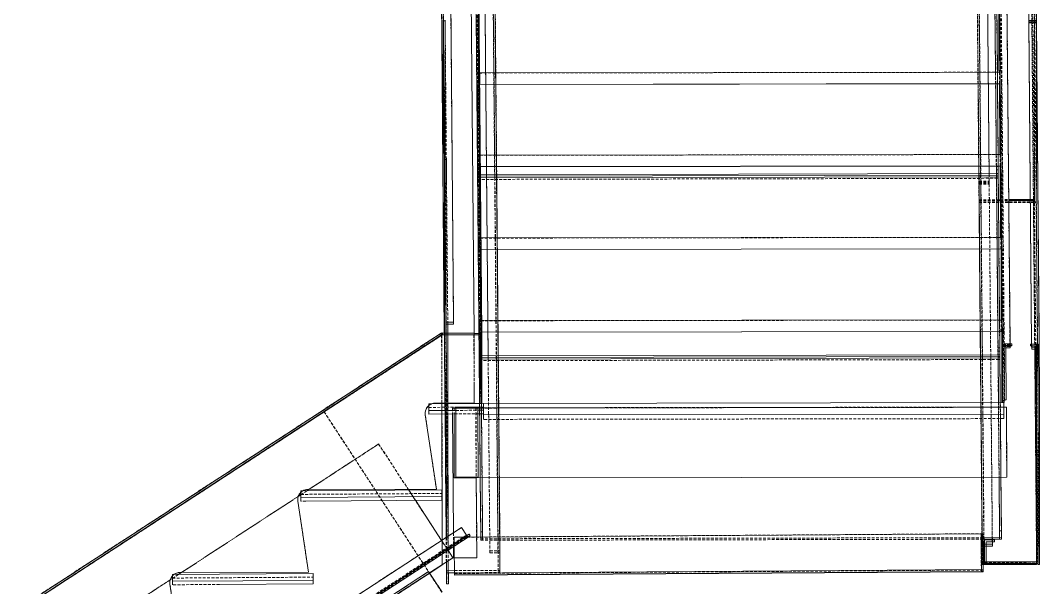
# Model space of a CAD drawing. Header units: inches. Extents: x -301 to 39679, y -468 to 370.
# Drawn here: x 2375.5 to 2463.5, y 279.3 to 328.3 of the extents above; entities that cross this region are included whole.
import ezdxf

# ---------------------------------------------------------------- set-up
doc = ezdxf.new("R2010")
doc.units = ezdxf.units.IN
doc.header["$MEASUREMENT"] = 0
doc.linetypes.add('DASHED2', pattern=[0.375, 0.25, -0.125])

msp = doc.modelspace()

# ---------------------------------------------------------------- linework, layer by layer
at = {"color": 0, "linetype": 'Continuous', "lineweight": 0, "extrusion": (2.44897e-16, 1, 1.2238e-14)}
for p, q in [((2459.66955, 369.63081), (2460.27823, 300.19195)), ((2460.93413, 300.37563), (2460.32704, 369.63221)), ((2412.23747, 302.06961), (2411.64769, 369.35238)), ((2411.64781, 369.53131), (2412.23759, 302.24855)), ((2412.89508, 302.24995), (2412.3053, 369.53271)), ((2414.67501, 301.30351), (2414.07849, 369.35528)), ((2414.07857, 369.48751), (2414.67626, 301.30351)), ((2415.33398, 301.27903), (2414.73607, 369.48891)), ((2460.26734, 301.24586), (2459.66943, 369.45574)), ((2460.27812, 300.01301), (2459.66943, 369.45187)), ((2462.55789, 328.1861), (2462.19642, 369.42273)), ((2412.09556, 301.29976), (2411.7229, 343.81312)), ((2411.72301, 343.99206), (2412.09724, 301.29976)), ((2411.99697, 312.54668), (2411.72377, 343.71409)), ((2459.63726, 329.88719), (2459.69014, 323.85468)), ((2459.84764, 323.85491), (2459.79476, 329.88741)), ((2459.97315, 329.90505), (2459.98221, 323.96391)), ((2412.00718, 328.34112), (2411.99697, 312.54668)), ((2411.99757, 312.47877), (2412.00778, 328.27321)), ((2412.00778, 328.27321), (2412.23747, 302.06961)), ((2462.55801, 328.36504), (2462.55789, 328.1861)), ((2462.55849, 328.11819), (2462.5586, 328.29712)), ((2462.5586, 328.29712), (2463.21609, 328.29853)), ((2462.5586, 328.29712), (2462.8036, 300.34708)), ((2463.21545, 328.29852), (2463.2155, 328.36644)), ((2463.46343, 300.08276), (2463.21609, 328.29853)), ((2462.55789, 328.1861), (2462.55853, 328.1861)), ((2462.80192, 300.34708), (2462.55849, 328.11819)), ((2460.03473, 323.85518), (2415.15059, 323.78996)), ((2459.98221, 323.96391), (2460.02976, 323.98004)), ((2460.03052, 323.96401), (2459.98221, 323.96391)), ((2415.15059, 323.78996), (2415.13671, 323.78374)), ((2415.15059, 323.78996), (2415.15204, 322.79301)), ((2415.15204, 322.79301), (2415.14542, 322.79004)), ((2460.03583, 322.84055), (2415.14555, 322.77532)), ((2415.15204, 322.79301), (2460.03686, 322.85823)), ((2459.69904, 322.84006), (2459.75247, 316.74483)), ((2459.90997, 316.74506), (2459.85654, 322.84029)), ((2460.0358, 322.85787), (2460.04487, 316.80798)), ((2460.04487, 316.80798), (2460.09253, 316.82415)), ((2460.09329, 316.80809), (2460.04487, 316.80798)), ((2412.10299, 301.29977), (2412.11269, 316.30448)), ((2412.11269, 316.30448), (2412.23747, 302.06961)), ((2460.09736, 316.74533), (2415.19897, 316.68009)), ((2415.20771, 315.68315), (2460.09949, 315.74838)), ((2460.08891, 315.73069), (2415.20787, 315.66547)), ((2415.21385, 314.98327), (2459.76396, 315.07824)), ((2459.76179, 315.68061), (2459.76132, 314.94601)), ((2459.76136, 315.73021), (2459.76179, 315.68061)), ((2459.76179, 315.68061), (2459.91929, 315.68094)), ((2459.76379, 314.80659), (2459.76418, 315.40896)), ((2459.76418, 315.40896), (2459.92167, 315.40929)), ((2459.76418, 315.40896), (2459.81518, 309.59028)), ((2459.91929, 315.68094), (2459.91886, 315.73044)), ((2459.91912, 315.40929), (2459.91929, 315.68094)), ((2459.97268, 309.59051), (2459.92167, 315.40929)), ((2460.09852, 315.735), (2460.08891, 315.73069)), ((2460.0985, 315.74804), (2460.10793, 309.59908)), ((2415.21501, 314.85105), (2459.76388, 314.94602)), ((2415.21623, 314.71162), (2459.76379, 314.80659)), ((2415.74304, 314.71274), (2415.74182, 314.85217)), ((2415.74351, 314.85217), (2415.74473, 314.71275)), ((2416.461, 314.8537), (2416.46222, 314.71428)), ((2416.61972, 314.71461), (2416.6185, 314.85404)), ((2416.61972, 314.71461), (2416.6185, 314.85404)), ((2458.24189, 314.80334), (2458.24067, 314.94277)), ((2458.24236, 314.94277), (2458.24358, 314.80335)), ((2458.25692, 314.80338), (2458.2557, 314.9428)), ((2458.25739, 314.94281), (2458.25861, 314.80338)), ((2458.25739, 314.94281), (2458.25861, 314.80338)), ((2458.41611, 314.80372), (2458.41488, 314.94314)), ((2459.1336, 314.80525), (2459.13238, 314.94467)), ((2459.76132, 314.94601), (2459.76388, 314.94602)), ((2412.09556, 301.29976), (2411.99757, 312.47877)), ((2459.9443, 312.82783), (2460.10298, 312.82816)), ((2459.9449, 312.75991), (2460.10309, 312.76025)), ((2460.82496, 312.8297), (2462.69247, 312.83368)), ((2460.82555, 312.76179), (2462.69306, 312.76577)), ((2460.16018, 309.59078), (2415.26169, 309.52554)), ((2460.10793, 309.59908), (2460.1555, 309.61521)), ((2460.15626, 309.59919), (2460.10793, 309.59908)), ((2415.27043, 308.5286), (2460.16231, 308.59383)), ((2460.13525, 308.57612), (2415.27058, 308.51093)), ((2459.82407, 308.57567), (2459.87779, 302.44774)), ((2460.03529, 302.44797), (2459.98157, 308.57589)), ((2460.1614, 308.58784), (2460.13525, 308.57612)), ((2460.16139, 308.59352), (2460.17081, 302.4768)), ((2412.23747, 302.06961), (2412.23698, 301.29997)), ((2412.23759, 302.24855), (2412.23747, 302.06961)), ((2412.23747, 302.06961), (2412.89496, 302.07101)), ((2412.23747, 302.06961), (2412.39497, 302.06995)), ((2412.23747, 302.06961), (2412.39497, 302.06984)), ((2412.23912, 301.29997), (2412.23747, 302.06961)), ((2412.23759, 302.24855), (2412.89508, 302.24995)), ((2412.39497, 302.06984), (2412.39497, 302.06995)), ((2412.39497, 302.06984), (2412.39662, 301.3002)), ((2412.89496, 302.07101), (2412.89508, 302.24995)), ((2460.2198, 302.44824), (2415.3243, 302.383)), ((2460.17081, 302.4768), (2460.21861, 302.49301)), ((2460.21936, 302.4769), (2460.17081, 302.4768)), ((2460.22125, 301.45128), (2460.2198, 302.44824)), ((2291.14697, 222.56915), (2411.81813, 301.29936)), ((2411.86507, 301.14193), (2291.23303, 222.43724)), ((2291.23303, 222.43724), (2411.86507, 301.14193)), ((2411.8155, 301.2984), (2411.81813, 301.29936)), ((2411.8155, 301.29764), (2411.8155, 301.2984)), ((2411.81813, 301.29936), (2414.6767, 301.30351)), ((2411.81836, 301.14186), (2411.81813, 301.29936)), ((2411.86507, 301.14193), (2411.81836, 301.14186)), ((2411.81836, 301.14186), (2411.81836, 301.14186)), ((2411.85467, 301.29941), (2411.88569, 301.31965)), ((2411.86507, 301.14193), (2415.17685, 301.14674)), ((2411.88569, 301.31965), (2411.89885, 301.29948)), ((2414.67693, 301.14601), (2414.6767, 301.30351)), ((2414.67674, 301.27763), (2415.33398, 301.27903)), ((2415.30743, 301.14746), (2415.17685, 301.1466)), ((2415.18548, 295.22503), (2415.17685, 301.14674)), ((2415.30743, 301.14746), (2415.34655, 295.22867)), ((2415.30743, 301.14674), (2415.33389, 301.1468)), ((2415.33389, 301.1468), (2415.30743, 301.14674)), ((2415.33304, 301.38606), (2460.22125, 301.45128)), ((2460.18169, 301.43355), (2415.33319, 301.36839)), ((2415.33389, 301.1468), (2415.33398, 301.27903)), ((2415.34654, 295.22917), (2415.33389, 301.1468)), ((2459.88668, 301.43312), (2459.89904, 300.02342)), ((2460.05654, 300.02375), (2460.04418, 301.43335)), ((2460.22125, 301.45128), (2460.18169, 301.43355)), ((2460.22447, 301.48506), (2460.23356, 295.31094)), ((2460.27999, 295.32669), (2460.26734, 301.24586)), ((2460.27823, 300.19195), (2460.27812, 300.01301)), ((2460.27823, 300.19195), (2460.286, 300.19197)), ((2460.28557, 300.31089), (2460.42838, 300.3749)), ((2460.28567, 300.24345), (2460.28557, 300.31089)), ((2460.29259, 295.48544), (2460.28592, 300.06942)), ((2460.42861, 300.2174), (2460.28598, 300.15347)), ((2460.28598, 300.15347), (2460.42698, 300.21667)), ((2460.42698, 300.21667), (2460.58448, 300.2169)), ((2460.43378, 295.54872), (2460.42698, 300.21667)), ((2460.42838, 300.3749), (2461.08587, 300.37585)), ((2460.42861, 300.2174), (2460.42838, 300.3749)), ((2461.0861, 300.21835), (2460.42861, 300.2174)), ((2460.59128, 295.54895), (2460.58448, 300.2169)), ((2460.93561, 300.01442), (2460.9357, 300.15441)), ((2460.9357, 300.15434), (2460.9433, 300.15435)), ((2460.9433, 300.15435), (2461.0861, 300.21835)), ((2461.0861, 300.21835), (2461.08587, 300.37585)), ((2462.7153, 300.34708), (2463.3728, 300.34708)), ((2462.7153, 300.34708), (2462.7153, 300.18958)), ((2463.3728, 300.18958), (2462.7153, 300.18958)), ((2462.80582, 299.90242), (2462.8033, 300.18958)), ((2462.80499, 300.18958), (2462.80593, 300.08135)), ((2462.80593, 300.08135), (2462.80582, 299.90242)), ((2462.80593, 300.08135), (2463.2153, 300.08223)), ((2463.3728, 300.34708), (2463.2153, 300.34708)), ((2463.2153, 300.34708), (2463.2153, 281.39302)), ((2463.3728, 300.34708), (2463.3728, 281.39302)), ((2463.3728, 300.34708), (2463.3728, 300.18958)), ((2463.3728, 300.08256), (2463.46343, 300.08276)), ((2463.46331, 299.90382), (2463.46343, 300.08276)), ((2415.33778, 299.32605), (2459.90121, 299.42105)), ((2415.33807, 299.19383), (2459.90112, 299.28883)), ((2415.88029, 299.05555), (2415.87907, 299.19498)), ((2415.88075, 299.19498), (2415.88197, 299.05556)), ((2416.59824, 299.19651), (2416.59947, 299.05709)), ((2416.75696, 299.05742), (2416.75574, 299.19685)), ((2416.75696, 299.05742), (2416.75574, 299.19685)), ((2458.37914, 299.14615), (2458.37792, 299.28558)), ((2458.3796, 299.28558), (2458.38082, 299.14616)), ((2458.39417, 299.14619), (2458.39295, 299.28561)), ((2458.39463, 299.28562), (2458.39586, 299.14619)), ((2458.39463, 299.28562), (2458.39586, 299.14619)), ((2458.55335, 299.14653), (2458.55213, 299.28595)), ((2459.27085, 299.14805), (2459.26962, 299.28748)), ((2459.89904, 300.02342), (2459.89857, 299.28882)), ((2459.89857, 299.28882), (2459.90112, 299.28883)), ((2459.89904, 300.02342), (2460.05654, 300.02375)), ((2459.90103, 299.1494), (2459.90142, 299.75176)), ((2459.90142, 299.75176), (2460.05892, 299.7521)), ((2459.90142, 299.75176), (2459.94049, 295.29531)), ((2460.05636, 299.7521), (2460.05654, 300.02375)), ((2460.09799, 295.29554), (2460.05892, 299.7521)), ((2460.27812, 300.01301), (2460.286, 300.01303)), ((2460.58478, 300.01367), (2460.93561, 300.01442)), ((2462.80582, 299.90242), (2463.2153, 299.90329)), ((2463.2153, 283.38216), (2463.07048, 299.90298)), ((2463.2153, 293.55214), (2463.15963, 299.90317)), ((2463.3728, 299.90363), (2463.46331, 299.90382)), ((2463.49008, 296.84958), (2463.46331, 299.90382)), ((2415.33836, 299.0544), (2459.90103, 299.1494)), ((2414.68553, 295.25464), (2414.68324, 296.82245)), ((2463.3728, 296.84933), (2463.49008, 296.84958)), ((2463.48004, 281.31793), (2463.49008, 296.84958)), ((2415.47905, 295.21559), (2410.7495, 295.18434)), ((2410.7495, 295.18434), (2410.7495, 294.88141)), ((2410.75332, 294.60633), (2410.7495, 295.18434)), ((2410.75332, 294.3034), (2410.7495, 294.88141)), ((2411.87316, 295.25025), (2411.31714, 295.24944)), ((2414.68553, 295.25464), (2411.31777, 295.24975)), ((2411.87319, 295.21999), (2411.87314, 295.25025)), ((2411.87319, 295.21999), (2414.68572, 295.22407)), ((2411.8737, 295.22022), (2411.87319, 295.21999)), ((2411.8737, 295.22022), (2411.87366, 295.25055)), ((2415.18548, 295.22503), (2411.8737, 295.22022)), ((2411.89265, 295.19189), (2411.89261, 295.22001)), ((2412.14909, 295.19359), (2412.14885, 295.22039)), ((2412.14909, 295.19359), (2412.14885, 295.22039)), ((2412.14909, 295.19359), (2412.14885, 295.22039)), ((2412.15053, 295.22039), (2412.15077, 295.1936)), ((2412.23304, 295.22051), (2412.23303, 295.19414)), ((2412.25217, 295.19427), (2412.25212, 295.22054)), ((2412.40962, 295.22076), (2412.40967, 295.19531)), ((2413.08701, 294.89372), (2413.08581, 294.89318)), ((2414.99434, 294.89649), (2413.08701, 294.89372)), ((2413.08701, 294.89372), (2413.0958, 288.86398)), ((2414.68553, 295.25464), (2414.68553, 295.25464)), ((2414.68572, 295.22407), (2414.68573, 295.22326)), ((2414.68573, 295.22326), (2414.68573, 295.2243)), ((2414.84352, 295.2243), (2414.68573, 295.22326)), ((2414.84331, 295.2243), (2415.18496, 295.2248)), ((2414.99434, 294.89649), (2415.00313, 288.86675)), ((2415.1371, 295.21333), (2415.137, 295.22473)), ((2415.1371, 295.21333), (2415.137, 295.22473)), ((2415.13824, 295.22473), (2415.13834, 295.21334)), ((2415.1426, 295.22474), (2415.14262, 295.21337)), ((2415.1481, 295.2134), (2415.18168, 295.22479)), ((2415.18496, 295.2248), (2415.18548, 295.22503)), ((2415.18548, 295.2276), (2415.34655, 295.22867)), ((2415.34655, 295.22763), (2415.18548, 295.22656)), ((2415.18548, 295.22608), (2415.18693, 295.22657)), ((2415.30772, 295.21446), (2415.34655, 295.22763)), ((2415.34655, 295.22867), (2415.34655, 295.22763)), ((2460.4095, 295.29599), (2415.47905, 295.23012)), ((2415.47905, 295.23012), (2415.48051, 294.23319)), ((2415.47905, 295.23012), (2415.47905, 295.21559)), ((2460.23356, 295.31094), (2460.27999, 295.32669)), ((2460.39106, 295.31128), (2460.23356, 295.31094)), ((2460.43749, 295.32702), (2460.27999, 295.32669)), ((2460.43378, 295.54872), (2460.29259, 295.48544)), ((2460.29259, 295.48544), (2460.45009, 295.48567)), ((2460.39106, 295.31128), (2460.43749, 295.32702)), ((2460.41096, 294.29906), (2460.4095, 295.29599)), ((2460.64486, 294.8961), (2460.41009, 294.89576)), ((2460.59128, 295.54895), (2460.43378, 295.54872)), ((2460.43749, 295.32702), (2460.43715, 295.48565)), ((2460.45009, 295.48567), (2460.59128, 295.54895)), ((2460.64486, 294.8961), (2460.65365, 288.86636)), ((2410.45362, 294.24573), (2411.41332, 287.80865)), ((2410.75332, 294.60633), (2413.08621, 294.62174)), ((2410.75332, 294.3034), (2410.75332, 294.60633)), ((2412.80553, 294.31696), (2410.75332, 294.3034)), ((2411.90984, 283.41919), (2411.89394, 294.31093)), ((2412.25035, 283.64096), (2412.15681, 294.31267)), ((2412.25035, 283.64096), (2412.15681, 294.31267)), ((2412.22726, 286.27517), (2412.15681, 294.31267)), ((2412.15849, 294.31268), (2412.25203, 283.64205)), ((2412.23246, 294.31317), (2412.22726, 286.27517)), ((2412.27684, 283.65821), (2412.25406, 294.31331)), ((2412.41155, 294.31436), (2412.43412, 283.76065)), ((2412.79977, 294.31692), (2412.87415, 284.04724)), ((2412.80597, 294.31788), (2412.88032, 284.05126)), ((2412.9384, 294.31875), (2412.94644, 288.79704)), ((2414.99472, 294.63436), (2415.47989, 294.63756)), ((2415.48051, 294.23319), (2460.41096, 294.29906)), ((2415.48051, 294.23319), (2415.48051, 293.91657)), ((2460.41096, 294.29906), (2460.41096, 293.98148)), ((2412.94644, 288.79704), (2413.0958, 288.86398)), ((2414.85378, 288.79981), (2412.94644, 288.79704)), ((2413.0958, 288.86398), (2415.00313, 288.86675)), ((2415.00313, 288.86675), (2414.85378, 288.79981)), ((2414.85378, 288.79981), (2460.65365, 288.86636)), ((2414.85378, 288.79981), (2414.89087, 283.678)), ((2460.64747, 288.86359), (2414.8538, 288.79705)), ((2415.23819, 283.68029), (2415.19334, 288.79755)), ((2415.23819, 283.68029), (2415.19334, 288.79755)), ((2415.19458, 288.79755), (2415.23944, 283.6803)), ((2415.20025, 288.79756), (2415.24112, 284.1349)), ((2415.39862, 284.13524), (2415.35775, 288.79778)), ((2459.99687, 288.86265), (2460.03748, 284.2304)), ((2460.19498, 284.23074), (2460.15437, 288.86288)), ((2460.65365, 288.86636), (2460.64747, 288.86359)), ((2411.8737, 287.74944), (2399.70953, 287.66905)), ((2400.21635, 287.6724), (2400.40025, 287.79236)), ((2400.40341, 287.79236), (2400.21953, 287.67242)), ((2411.41269, 287.80835), (2400.31559, 287.79224)), ((2411.41332, 287.80865), (2400.31622, 287.79254)), ((2408.98282, 287.80482), (2409.0312, 287.73065)), ((2411.41332, 287.80865), (2411.41269, 287.80835)), ((2411.87752, 287.17143), (2411.8737, 287.74944)), ((2399.7097, 287.33985), (2399.48766, 287.195)), ((2399.48855, 287.19764), (2399.70969, 287.3419)), ((2399.70953, 287.66905), (2399.70953, 287.36612)), ((2399.71335, 287.09104), (2399.70953, 287.66905)), ((2399.7097, 287.33985), (2399.70953, 287.36612)), ((2399.71335, 287.09104), (2411.87752, 287.17143)), ((2399.71335, 286.78812), (2399.71335, 287.09104)), ((2411.87752, 286.8685), (2400.12951, 286.79086)), ((2411.87752, 287.17143), (2411.87752, 286.8685)), ((2399.45207, 286.78852), (2400.3695, 280.63504)), ((2409.60339, 286.85347), (2411.86336, 283.38891)), ((2310.92407, 217.6469), (2413.5746, 284.50345)), ((2413.5746, 284.50345), (2414.00019, 283.85)), ((2460.03748, 284.2304), (2460.037, 283.49581)), ((2460.03748, 284.2304), (2460.19498, 284.23074)), ((2460.1945, 283.49614), (2460.19498, 284.23074)), ((2388.78326, 267.33776), (2414.23641, 283.91546)), ((2414.32237, 283.78348), (2388.86922, 267.20578)), ((2413.72929, 283.67032), (2412.95365, 283.66519)), ((2412.95365, 283.66519), (2412.95365, 283.66415)), ((2412.95365, 283.66519), (2412.95694, 283.16729)), ((2412.95365, 283.66415), (2412.95693, 283.16759)), ((2414.00019, 283.85), (2414.23641, 283.91546)), ((2458.59694, 283.96684), (2414.15292, 283.67312)), ((2414.23641, 283.91546), (2414.32237, 283.78348)), ((2415.24112, 284.1349), (2415.24083, 283.68031)), ((2415.24112, 284.1349), (2415.39862, 284.13524)), ((2415.39833, 283.68135), (2415.39862, 284.13524)), ((2458.59694, 283.96684), (2458.43944, 283.9658)), ((2458.43944, 283.9658), (2458.461, 280.70347)), ((2458.59694, 283.96684), (2458.6185, 280.70451)), ((2458.59694, 283.96684), (2458.6185, 280.70451)), ((2458.5992, 283.62497), (2460.19459, 283.62837)), ((2458.60007, 283.49274), (2460.1945, 283.49614)), ((2458.69416, 283.08359), (2458.69057, 283.49294)), ((2458.72988, 283.4271), (2458.72988, 281.55052)), ((2458.72988, 283.4271), (2459.60488, 283.4271)), ((2459.40865, 283.4271), (2459.40806, 283.49447)), ((2459.60488, 283.4271), (2459.60488, 283.2696)), ((2460.037, 283.49581), (2460.1945, 283.49614)), ((2460.1945, 283.49614), (2460.19459, 283.62837)), ((2412.41593, 282.54182), (2412.83951, 281.89247)), ((2412.43669, 282.55534), (2412.43679, 282.50984)), ((2412.88285, 282.84592), (2412.88987, 281.87626)), ((2412.88902, 282.84994), (2412.89605, 281.87903)), ((2412.95873, 282.89535), (2412.97521, 280.40183)), ((2412.95874, 282.89535), (2412.97521, 280.40287)), ((2458.60277, 283.0834), (2458.69416, 283.08359)), ((2458.60289, 283.06599), (2458.72988, 283.06626)), ((2458.60407, 282.88706), (2458.72988, 282.88733)), ((2458.69301, 281.30772), (2458.69403, 282.88725)), ((2458.88738, 283.2696), (2458.88738, 281.55052)), ((2459.60488, 283.2696), (2458.88738, 283.2696)), ((2458.88738, 283.0666), (2459.4118, 283.06772)), ((2458.88738, 282.88766), (2459.41169, 282.88878)), ((2459.4118, 283.06772), (2459.41003, 283.2696)), ((2459.41169, 282.88878), (2459.4118, 283.06772)), ((2410.82434, 280.57794), (2412.83951, 281.89247)), ((2412.43867, 281.631), (2412.44293, 279.63999)), ((2412.89605, 281.87903), (2412.88987, 281.87626)), ((2412.88987, 281.87626), (2412.96547, 281.87681)), ((2412.96545, 281.87953), (2412.89605, 281.87903)), ((2411.91298, 281.27145), (2410.83201, 280.56618)), ((2410.83203, 280.56615), (2411.91251, 281.2711)), ((2411.91251, 281.2711), (2411.91298, 281.27145)), ((2411.91298, 281.27145), (2411.91296, 281.28807)), ((2412.28543, 279.6394), (2412.26894, 281.52028)), ((2412.27705, 280.59557), (2412.26894, 281.52028)), ((2412.27062, 281.52137), (2412.27716, 280.7745)), ((2412.27716, 280.7745), (2412.27705, 280.59557)), ((2412.28543, 279.6394), (2412.28139, 281.5284)), ((2412.4405, 280.77485), (2412.97274, 280.77598)), ((2458.61746, 280.86201), (2412.97417, 280.56036)), ((2458.61333, 281.48648), (2458.72988, 281.48673)), ((2458.61451, 281.30755), (2463.23171, 281.31739)), ((2458.61451, 281.30755), (2458.69301, 281.30772)), ((2458.61746, 280.86201), (2458.6185, 280.70451)), ((2458.72988, 281.55052), (2463.3728, 281.55052)), ((2458.72988, 281.55052), (2458.72988, 281.39302)), ((2463.3728, 281.39302), (2458.72988, 281.39302)), ((2463.3728, 281.39302), (2463.2153, 281.39302)), ((2463.23171, 281.31739), (2463.23176, 281.39302)), ((2463.32254, 281.31759), (2463.32188, 281.39302)), ((2463.32259, 281.39302), (2463.32254, 281.31759)), ((2463.32254, 281.31759), (2463.48004, 281.31793)), ((2463.3728, 281.55052), (2463.3728, 281.39302)), ((2314.3159, 217.78964), (2410.74322, 280.70227)), ((2314.3159, 217.78964), (2410.74322, 280.70227)), ((2410.82928, 280.57036), (2314.40196, 217.65773)), ((2388.61489, 280.1025), (2388.43204, 279.98323)), ((2388.43276, 279.98575), (2388.61487, 280.10455)), ((2400.77884, 280.51798), (2388.61467, 280.43759)), ((2388.61467, 280.43759), (2388.61467, 280.13466)), ((2388.61849, 279.85958), (2388.61467, 280.43759)), ((2388.61489, 280.10252), (2388.61467, 280.13466)), ((2388.61849, 279.85958), (2400.78266, 279.93997)), ((2388.61849, 279.55677), (2388.61849, 279.85958)), ((2389.13066, 280.441), (2389.40324, 280.61881)), ((2389.4064, 280.61882), (2389.13384, 280.44102)), ((2400.36887, 280.63473), (2389.27177, 280.61862)), ((2400.3695, 280.63504), (2389.2724, 280.61893)), ((2400.3695, 280.63504), (2400.36887, 280.63473)), ((2400.78266, 279.93997), (2400.77884, 280.51798)), ((2400.78266, 279.93997), (2400.78266, 279.63704)), ((2410.74322, 280.70227), (2410.82928, 280.57036)), ((2410.74322, 280.70227), (2411.89907, 278.93069)), ((2412.44088, 280.59591), (2412.97392, 280.59705)), ((2412.97417, 280.56036), (2412.97417, 280.52981)), ((2412.97417, 280.56036), (2412.97521, 280.40287)), ((2412.97417, 280.52981), (2412.97521, 280.37231)), ((2412.97521, 280.40287), (2458.6185, 280.70451)), ((2412.97521, 280.40287), (2458.6185, 280.70451)), ((2458.6185, 280.70347), (2412.97521, 280.40183)), ((2458.6185, 280.67396), (2412.97521, 280.37231)), ((2412.97521, 280.40183), (2412.97521, 280.40287)), ((2412.97521, 280.37231), (2412.97521, 280.40287)), ((2458.461, 280.70347), (2458.6185, 280.70451)), ((2458.461, 280.67292), (2458.461, 280.70347)), ((2458.6185, 280.67396), (2458.461, 280.67292)), ((2458.6185, 280.70451), (2458.6185, 280.70347)), ((2458.6185, 280.70451), (2458.6185, 280.67396)), ((2458.6185, 280.70451), (2458.6185, 280.67396)), ((2388.40825, 279.61491), (2389.33758, 273.38158)), ((2400.78266, 279.63704), (2392.68664, 279.58354)), ((2412.44293, 279.63999), (2412.28543, 279.6394)), ((2412.28543, 279.6394), (2412.44293, 279.63973)), ((2412.44293, 279.63973), (2412.44293, 279.63999))]:
    msp.add_line(p, q, dxfattribs=at)
at = {"color": 253, "linetype": 'DASHED2', "lineweight": 0, "extrusion": (2.44897e-16, 1, 1.2238e-14)}
for p, q in [((2412.30518, 369.35378), (2412.89496, 302.07101)), ((2415.17639, 301.14646), (2414.57848, 369.35635)), ((2414.73598, 369.35669), (2415.33389, 301.1468)), ((2415.33389, 301.1468), (2414.73598, 369.35669)), ((2460.42483, 301.24619), (2459.82692, 369.45608)), ((2460.32693, 369.45327), (2460.93561, 300.01442)), ((2462.85391, 369.42414), (2463.21538, 328.1875)), ((2462.78422, 359.40672), (2463.05788, 328.18717)), ((2463.21538, 328.1875), (2462.94172, 359.40705)), ((2415.74182, 314.85217), (2415.47377, 345.43204)), ((2415.47388, 345.61097), (2415.74351, 314.85217)), ((2416.19137, 345.6125), (2416.461, 314.8537)), ((2416.34876, 345.4339), (2416.902, 282.3194)), ((2416.6185, 314.85404), (2416.34887, 345.61284)), ((2416.6185, 314.85404), (2416.34887, 345.61284)), ((2458.2557, 314.9428), (2457.98833, 345.44439)), ((2457.98845, 345.62333), (2458.25739, 314.94281)), ((2457.98845, 345.62333), (2458.25739, 314.94281)), ((2458.41488, 314.94314), (2458.14595, 345.62366)), ((2458.86332, 345.44626), (2459.13683, 314.24411)), ((2459.13238, 314.94467), (2458.86344, 345.62519)), ((2411.88127, 343.71442), (2412.15447, 312.54702)), ((2416.74347, 280.72213), (2416.19023, 343.83663)), ((2416.34772, 343.83697), (2416.90097, 280.72247)), ((2416.34785, 343.82298), (2416.90199, 280.60543)), ((2416.90211, 280.78436), (2416.34796, 344.00192)), ((2457.98726, 344.04379), (2458.24236, 314.94277)), ((2458.24067, 314.94277), (2457.9873, 343.84746)), ((2458.1448, 343.84779), (2458.41831, 312.64564)), ((2462.68335, 343.87487), (2462.95701, 312.65531)), ((2462.95713, 312.83425), (2462.68347, 344.0538)), ((2463.04784, 312.65551), (2462.77418, 343.87507)), ((2462.93168, 343.8754), (2463.20534, 312.65585)), ((2414.83057, 330.97065), (2414.96544, 315.58511)), ((2415.12294, 315.58544), (2414.98807, 330.97098)), ((2414.96496, 314.85051), (2414.8301, 330.23606)), ((2414.96496, 314.85051), (2414.8301, 330.23606)), ((2414.83018, 330.36828), (2414.96505, 314.98274)), ((2414.9876, 330.23639), (2415.12246, 314.85085)), ((2459.76132, 314.94601), (2459.62645, 330.33155)), ((2459.78395, 330.33189), (2459.91882, 314.94635)), ((2459.78395, 330.33189), (2459.91882, 314.94635)), ((2459.9189, 315.07858), (2459.78404, 330.46412)), ((2460.13052, 329.98952), (2460.13971, 323.96425)), ((2414.88208, 329.88979), (2414.89127, 323.86451)), ((2415.03958, 329.89012), (2415.04877, 323.86485)), ((2412.00778, 328.27321), (2412.16528, 328.27355)), ((2412.15447, 312.54702), (2412.16468, 328.34146)), ((2412.16528, 328.27355), (2412.15507, 312.47911)), ((2412.39497, 302.06995), (2412.16528, 328.27355)), ((2463.21538, 328.1875), (2463.21545, 328.29852)), ((2463.21609, 328.29853), (2463.21598, 328.11959)), ((2462.55849, 328.11819), (2463.21598, 328.11959)), ((2462.55853, 328.1861), (2463.21538, 328.1875)), ((2463.05788, 328.18717), (2463.04784, 312.65551)), ((2463.04844, 312.5876), (2463.05848, 328.11925)), ((2463.05788, 328.18717), (2463.21538, 328.1875)), ((2463.05848, 328.11925), (2463.21598, 328.11959)), ((2463.05848, 328.11925), (2463.33258, 296.84924)), ((2463.20534, 312.65585), (2463.21538, 328.1875)), ((2463.21598, 328.11959), (2463.20594, 312.58794)), ((2463.21598, 328.11959), (2463.46331, 299.90382)), ((2463.46331, 299.90382), (2463.21598, 328.11959)), ((2414.89127, 323.86451), (2414.93882, 323.88064)), ((2415.04877, 323.86485), (2414.89127, 323.86451)), ((2415.09632, 323.88098), (2414.93883, 323.88064)), ((2415.04877, 323.86485), (2415.09632, 323.88098)), ((2415.11102, 323.77223), (2460.04124, 323.83751)), ((2459.69014, 323.85468), (2459.69904, 322.84006)), ((2459.85654, 322.84029), (2459.84764, 323.85491)), ((2460.18727, 323.98037), (2460.02977, 323.98004)), ((2460.13971, 323.96425), (2460.03052, 323.96401)), ((2460.08081, 323.85524), (2460.03473, 323.85518)), ((2460.08081, 323.85524), (2460.04124, 323.83751)), ((2460.04124, 323.83751), (2460.0427, 322.84056)), ((2460.08226, 322.85829), (2460.08081, 323.85524)), ((2460.13971, 323.96425), (2460.18726, 323.98037)), ((2415.13671, 323.78374), (2415.11102, 323.77223)), ((2415.11248, 322.77527), (2415.11102, 323.77223)), ((2460.03562, 322.9775), (2460.0358, 322.85787)), ((2460.19312, 322.97783), (2460.20237, 316.80832)), ((2414.94468, 322.8781), (2414.95393, 316.70859)), ((2415.10218, 322.87844), (2415.11143, 316.70893)), ((2415.14542, 322.79004), (2415.11248, 322.77527)), ((2415.14555, 322.77532), (2415.11248, 322.77527)), ((2460.0427, 322.84056), (2460.03583, 322.84055)), ((2460.03686, 322.85823), (2460.08226, 322.85829)), ((2460.08226, 322.85829), (2460.0427, 322.84056)), ((2460.25004, 316.82448), (2460.09254, 316.82415)), ((2460.20237, 316.80832), (2460.09329, 316.80809)), ((2460.20237, 316.80832), (2460.25003, 316.82448)), ((2412.11269, 316.30448), (2412.27019, 316.30481)), ((2412.27019, 316.30481), (2412.25998, 300.51037)), ((2412.39497, 302.06995), (2412.27019, 316.30481)), ((2414.95393, 316.70859), (2415.00159, 316.72475)), ((2415.11143, 316.70893), (2414.95393, 316.70859)), ((2415.15909, 316.72509), (2415.00159, 316.72475)), ((2415.11143, 316.70893), (2415.15909, 316.72509)), ((2415.15723, 316.66236), (2460.08745, 316.72764)), ((2415.1968, 316.68009), (2415.15723, 316.66236)), ((2415.15869, 315.6654), (2415.15723, 316.66236)), ((2415.1968, 316.68009), (2415.19825, 315.68313)), ((2415.19897, 316.68009), (2415.1968, 316.68009)), ((2459.75247, 316.74483), (2459.76136, 315.73021)), ((2459.91886, 315.73044), (2459.90997, 316.74506)), ((2460.12702, 316.74537), (2460.08745, 316.72764)), ((2460.08745, 316.72764), (2460.08891, 315.73069)), ((2460.12702, 316.74537), (2460.09736, 316.74533)), ((2460.12847, 315.74842), (2460.12702, 316.74537)), ((2414.96544, 315.58511), (2414.96496, 314.85051)), ((2414.96544, 315.58511), (2415.12294, 315.58544)), ((2414.96735, 314.57886), (2414.96782, 315.31346)), ((2414.96782, 315.31346), (2415.12532, 315.31379)), ((2414.96782, 315.31346), (2415.10269, 299.92792)), ((2415.00744, 315.72904), (2415.01699, 309.49969)), ((2415.12246, 314.85085), (2415.12294, 315.58544)), ((2415.12532, 315.31379), (2415.12484, 314.5792)), ((2415.26018, 299.92825), (2415.12532, 315.31379)), ((2415.19825, 315.68313), (2415.15869, 315.6654)), ((2415.20787, 315.66547), (2415.15869, 315.6654)), ((2415.16494, 315.72937), (2415.17449, 309.50002)), ((2415.19825, 315.68313), (2415.20771, 315.68315)), ((2459.76396, 315.07824), (2459.9189, 315.07858)), ((2459.91882, 314.94635), (2459.91912, 315.40929)), ((2459.91882, 314.94635), (2459.9189, 315.07858)), ((2459.92167, 315.40929), (2459.9212, 314.6747)), ((2460.09838, 315.82843), (2460.0985, 315.74804)), ((2460.12847, 315.74842), (2460.09852, 315.735)), ((2460.09949, 315.74838), (2460.12847, 315.74842)), ((2460.25588, 315.82877), (2460.26543, 309.59942)), ((2414.96505, 314.98274), (2414.96496, 314.85051)), ((2414.96496, 314.85051), (2415.21501, 314.85105)), ((2414.96496, 314.85051), (2415.12246, 314.85085)), ((2414.96505, 314.98274), (2415.21385, 314.98327)), ((2414.96735, 314.57886), (2414.96743, 314.71109)), ((2414.96735, 314.57886), (2459.9212, 314.6747)), ((2414.96735, 314.57886), (2415.12484, 314.5792)), ((2415.10221, 299.19332), (2414.96735, 314.57886)), ((2415.10221, 299.19332), (2414.96735, 314.57886)), ((2414.96743, 314.71109), (2415.21623, 314.71162)), ((2414.96743, 314.71109), (2415.1023, 299.32555)), ((2415.12484, 314.5792), (2415.25971, 299.19366)), ((2415.87907, 299.19498), (2415.74304, 314.71274)), ((2415.74473, 314.71275), (2415.88075, 299.19498)), ((2416.46222, 314.71428), (2416.59824, 299.19651)), ((2416.75574, 299.19685), (2416.61972, 314.71461)), ((2416.75574, 299.19685), (2416.61972, 314.71461)), ((2458.26081, 312.64531), (2458.24189, 314.80334)), ((2458.24358, 314.80335), (2458.26093, 312.82424)), ((2458.26184, 314.24224), (2458.25692, 314.80338)), ((2458.25861, 314.80338), (2458.26196, 314.42118)), ((2458.25861, 314.80338), (2458.26196, 314.42118)), ((2458.26196, 314.42118), (2458.26081, 312.64531)), ((2458.26141, 312.5774), (2458.26255, 314.35327)), ((2458.26196, 314.42118), (2458.26184, 314.24224)), ((2458.26184, 314.24224), (2459.13683, 314.24411)), ((2458.26196, 314.42118), (2459.13695, 314.42304)), ((2458.26196, 314.42118), (2458.41946, 314.42151)), ((2458.26244, 314.17433), (2458.26255, 314.35327)), ((2458.26244, 314.17433), (2459.13743, 314.17619)), ((2458.39295, 299.28561), (2458.26244, 314.17433)), ((2458.26255, 314.35327), (2459.13754, 314.35513)), ((2458.26255, 314.35327), (2458.42005, 314.3536)), ((2458.26255, 314.35327), (2458.39463, 299.28562)), ((2458.26255, 314.35327), (2458.39463, 299.28562)), ((2458.41946, 314.42151), (2458.41611, 314.80372)), ((2458.41831, 312.64564), (2458.41946, 314.42151)), ((2458.42005, 314.3536), (2458.4189, 312.57773)), ((2458.55213, 299.28595), (2458.42005, 314.3536)), ((2459.13695, 314.42304), (2459.1336, 314.80525)), ((2459.13683, 314.24411), (2459.13695, 314.42304)), ((2459.13754, 314.35513), (2459.13743, 314.17619)), ((2459.13743, 314.17619), (2459.41169, 282.88878)), ((2459.26962, 299.28748), (2459.13754, 314.35513)), ((2459.7637, 314.67436), (2459.76379, 314.80659)), ((2459.7637, 314.67436), (2459.9212, 314.6747)), ((2459.89857, 299.28882), (2459.7637, 314.67436)), ((2459.76379, 314.80659), (2459.92128, 314.80692)), ((2459.76388, 314.94602), (2459.91882, 314.94635)), ((2459.76388, 314.94602), (2459.91882, 314.94635)), ((2459.92128, 314.80692), (2459.9212, 314.6747)), ((2459.9212, 314.6747), (2460.05607, 299.28916)), ((2459.9212, 314.6747), (2460.05607, 299.28916)), ((2460.05615, 299.42138), (2459.92128, 314.80692)), ((2411.99697, 312.54668), (2412.15447, 312.54702)), ((2411.99757, 312.47877), (2412.15507, 312.47911)), ((2412.15507, 312.47911), (2412.38476, 286.27551)), ((2458.26093, 312.82424), (2458.26081, 312.6453)), ((2458.26081, 312.6453), (2462.95701, 312.65531)), ((2458.26081, 312.64531), (2458.41831, 312.64564)), ((2458.26081, 312.6453), (2458.26081, 312.64531)), ((2458.26093, 312.82424), (2459.9443, 312.82783)), ((2458.26141, 312.57739), (2458.26152, 312.75633)), ((2458.26141, 312.57739), (2462.95761, 312.5874)), ((2458.26141, 312.5774), (2458.4189, 312.57773)), ((2458.37792, 299.28558), (2458.26141, 312.5774)), ((2458.26152, 312.75633), (2459.9449, 312.75991)), ((2458.26152, 312.75633), (2458.3796, 299.28558)), ((2458.4189, 312.57773), (2458.69301, 281.30772)), ((2460.10298, 312.82816), (2460.82496, 312.8297)), ((2460.10309, 312.76025), (2460.82555, 312.76179)), ((2462.69247, 312.83368), (2462.95713, 312.83425)), ((2462.69306, 312.76577), (2462.95772, 312.76634)), ((2462.95701, 312.65531), (2462.95713, 312.83425)), ((2462.95772, 312.76634), (2462.95761, 312.5874)), ((2462.95761, 312.5874), (2463.23171, 281.31739)), ((2463.07048, 299.90298), (2462.95772, 312.76634)), ((2463.04784, 312.65551), (2463.20534, 312.65585)), ((2463.04844, 312.5876), (2463.20594, 312.58794)), ((2463.15963, 299.90317), (2463.04844, 312.5876)), ((2463.20594, 312.58794), (2463.48004, 281.31793)), ((2415.01699, 309.49969), (2415.06456, 309.51582)), ((2415.17449, 309.50002), (2415.01699, 309.49969)), ((2415.22206, 309.51616), (2415.06456, 309.51582)), ((2415.17449, 309.50002), (2415.22206, 309.51616)), ((2415.20357, 309.50778), (2460.13379, 309.57307)), ((2415.24314, 309.52551), (2415.20357, 309.50778)), ((2415.20503, 308.51083), (2415.20357, 309.50778)), ((2415.26169, 309.52554), (2415.24314, 309.52551)), ((2415.24314, 309.52551), (2415.24459, 308.52856)), ((2459.81518, 309.59028), (2459.82407, 308.57567)), ((2459.98157, 308.57589), (2459.97268, 309.59051)), ((2460.17336, 309.5908), (2460.13379, 309.57307)), ((2460.13379, 309.57307), (2460.13525, 308.57612)), ((2460.313, 309.61555), (2460.15551, 309.61521)), ((2460.26543, 309.59942), (2460.15626, 309.59919)), ((2460.17336, 309.5908), (2460.16018, 309.59078)), ((2460.17481, 308.59385), (2460.17336, 309.5908)), ((2460.26543, 309.59942), (2460.313, 309.61555)), ((2415.0704, 308.52151), (2415.07987, 302.3774)), ((2415.24459, 308.52856), (2415.20503, 308.51083)), ((2415.27058, 308.51093), (2415.20503, 308.51083)), ((2415.2279, 308.52185), (2415.23737, 302.37774)), ((2415.24459, 308.52856), (2415.27043, 308.5286)), ((2460.16135, 308.62091), (2460.16139, 308.59352)), ((2460.17481, 308.59385), (2460.1614, 308.58784)), ((2460.16231, 308.59383), (2460.17481, 308.59385)), ((2460.31885, 308.62124), (2460.32831, 302.47714)), ((2412.38476, 286.27551), (2412.39497, 302.06995)), ((2415.07987, 302.3774), (2415.12766, 302.39361)), ((2415.23737, 302.37774), (2415.07987, 302.3774)), ((2415.28517, 302.39395), (2415.12767, 302.39361)), ((2415.23737, 302.37774), (2415.28516, 302.39395)), ((2415.25001, 302.36522), (2460.18023, 302.43051)), ((2415.28958, 302.38295), (2415.25001, 302.36522)), ((2415.25147, 301.36827), (2415.25001, 302.36522)), ((2415.3243, 302.383), (2415.28958, 302.38295)), ((2415.28958, 302.38295), (2415.29103, 301.386)), ((2459.87779, 302.44774), (2459.88668, 301.43312)), ((2460.04418, 301.43335), (2460.03529, 302.44797)), ((2460.2198, 302.44824), (2460.18023, 302.43051)), ((2460.18023, 302.43051), (2460.18169, 301.43355)), ((2460.37611, 302.49334), (2460.21861, 302.49301)), ((2460.32831, 302.47714), (2460.21936, 302.4769)), ((2460.32831, 302.47714), (2460.37611, 302.49334)), ((2411.8835, 301.31806), (2290.94863, 222.41582)), ((2291.03469, 222.28391), (2411.96956, 301.18615)), ((2411.81577, 301.29765), (2291.14461, 222.56744)), ((2291.1554, 222.5509), (2411.85467, 301.29941)), ((2411.97175, 301.18774), (2291.23252, 222.41315)), ((2291.23252, 222.43674), (2411.90183, 301.16574)), ((2291.23252, 222.43701), (2411.86444, 301.14162)), ((2411.88351, 301.13), (2310.5275, 235.00172)), ((2310.52803, 235.0021), (2411.88398, 301.13035)), ((2414.67406, 301.30255), (2411.8155, 301.2984)), ((2411.81573, 301.1409), (2411.8155, 301.29764)), ((2411.81573, 301.1409), (2414.67429, 301.14505)), ((2411.81836, 301.14186), (2411.81573, 301.1409)), ((2411.81577, 301.29765), (2411.81813, 301.29936)), ((2411.90183, 301.16574), (2411.81577, 301.29765)), ((2411.81813, 301.29936), (2411.90419, 301.16745)), ((2411.86444, 301.14162), (2414.6763, 301.1457)), ((2411.86507, 301.14193), (2411.86444, 301.14162)), ((2415.17633, 301.14651), (2411.86455, 301.14169)), ((2411.86455, 301.14169), (2411.86507, 301.14193)), ((2411.87314, 295.25025), (2411.86455, 301.14169)), ((2411.90419, 301.16745), (2411.86507, 301.14193)), ((2414.67693, 301.14601), (2411.86507, 301.14193)), ((2411.86507, 301.14193), (2414.67693, 301.14601)), ((2411.87366, 295.25055), (2411.86507, 301.14193)), ((2411.8835, 301.31806), (2411.88569, 301.31965)), ((2411.96956, 301.18615), (2411.8835, 301.31806)), ((2411.88398, 301.13035), (2411.88351, 301.13)), ((2411.88351, 301.13), (2411.91251, 281.2711)), ((2411.89261, 295.22001), (2411.88398, 301.13035)), ((2411.89885, 301.29948), (2411.97175, 301.18774)), ((2411.90183, 301.16574), (2411.90419, 301.16745)), ((2411.96956, 301.18615), (2411.97175, 301.18774)), ((2412.14885, 295.22039), (2412.09556, 301.29976)), ((2412.14885, 295.22039), (2412.09556, 301.29976)), ((2412.09724, 301.29976), (2412.15053, 295.22039)), ((2412.10248, 300.51004), (2412.10299, 301.29977)), ((2412.23698, 301.29997), (2412.23304, 295.22051)), ((2412.25212, 295.22054), (2412.23912, 301.29997)), ((2412.39662, 301.3002), (2412.40962, 295.22076)), ((2415.17685, 301.1466), (2414.64661, 301.1431)), ((2414.64661, 301.14206), (2415.30743, 301.14642)), ((2414.64661, 301.1431), (2414.64661, 301.14206)), ((2414.64661, 301.1431), (2414.68573, 295.2243)), ((2414.64661, 301.14206), (2414.68572, 295.22407)), ((2414.6767, 301.30351), (2414.67406, 301.30255)), ((2414.67429, 301.14505), (2414.67406, 301.30255)), ((2414.67429, 301.14505), (2414.67693, 301.14601)), ((2414.6764, 301.1454), (2414.67501, 301.30351)), ((2414.67626, 301.30351), (2414.67648, 301.27762)), ((2414.67693, 301.14601), (2414.6763, 301.1457)), ((2414.6763, 301.1457), (2414.6849, 295.25433)), ((2414.67648, 301.27762), (2414.6764, 301.1454)), ((2414.6764, 301.1454), (2415.30743, 301.14674)), ((2414.67648, 301.27762), (2414.67674, 301.27763)), ((2414.67693, 301.14601), (2414.67693, 301.14601)), ((2414.68324, 296.82245), (2414.67693, 301.14601)), ((2415.13353, 301.38566), (2415.1426, 295.22474)), ((2415.17685, 301.14674), (2415.17633, 301.14651)), ((2415.18496, 295.2248), (2415.17633, 301.14651)), ((2415.30743, 301.14674), (2415.17639, 301.14646)), ((2415.18905, 295.22729), (2415.17639, 301.14646)), ((2415.29103, 301.386), (2415.25147, 301.36827)), ((2415.33319, 301.36839), (2415.25147, 301.36827)), ((2415.29103, 301.386), (2415.33304, 301.38606)), ((2415.29103, 301.386), (2415.30012, 295.21188)), ((2415.30743, 301.14642), (2415.30743, 301.14746)), ((2415.30743, 301.14642), (2415.34655, 295.22763)), ((2460.42483, 301.24619), (2460.26734, 301.24586)), ((2460.38197, 301.48539), (2460.39106, 295.31128)), ((2460.43715, 295.48565), (2460.42483, 301.24619)), ((2412.10248, 300.51004), (2412.25998, 300.51037)), ((2412.14885, 295.22039), (2412.10248, 300.51004)), ((2412.25998, 300.51037), (2412.44293, 279.63973)), ((2460.94307, 300.31185), (2460.28557, 300.31089)), ((2460.2858, 300.15339), (2460.28567, 300.24345)), ((2460.2858, 300.15339), (2460.9357, 300.15434)), ((2460.4433, 300.15362), (2460.2858, 300.15339)), ((2460.2858, 300.15339), (2460.28598, 300.15347)), ((2460.28598, 300.15347), (2460.2858, 300.15339)), ((2460.28592, 300.06942), (2460.2858, 300.15339)), ((2460.286, 300.19197), (2460.93572, 300.19335)), ((2460.58448, 300.2169), (2460.4433, 300.15362)), ((2460.45009, 295.48567), (2460.4433, 300.15362)), ((2460.93572, 300.19335), (2460.93413, 300.37563)), ((2460.9357, 300.15441), (2460.93572, 300.19335)), ((2461.08587, 300.37585), (2460.94307, 300.31185)), ((2460.9433, 300.15435), (2460.94307, 300.31185)), ((2462.8033, 300.18958), (2462.80192, 300.34708)), ((2462.8036, 300.34708), (2462.80499, 300.18958)), ((2463.2153, 300.08223), (2463.3728, 300.08256)), ((2415.10269, 299.92792), (2415.10221, 299.19332)), ((2415.1023, 299.32555), (2415.10221, 299.19332)), ((2415.10221, 299.19332), (2415.33807, 299.19383)), ((2415.10221, 299.19332), (2415.25971, 299.19366)), ((2415.1023, 299.32555), (2415.33778, 299.32605)), ((2415.10269, 299.92792), (2415.26018, 299.92825)), ((2415.10459, 298.92167), (2415.10507, 299.65627)), ((2415.10507, 299.65627), (2415.26257, 299.6566)), ((2415.10507, 299.65627), (2415.20025, 288.79756)), ((2415.25971, 299.19366), (2415.26018, 299.92825)), ((2415.26257, 299.6566), (2415.26209, 298.92201)), ((2415.35775, 288.79778), (2415.26257, 299.6566)), ((2459.90112, 299.28883), (2460.05607, 299.28916)), ((2459.90112, 299.28883), (2460.05607, 299.28916)), ((2459.90121, 299.42105), (2460.05615, 299.42138)), ((2460.05607, 299.28916), (2460.05636, 299.7521)), ((2460.05607, 299.28916), (2460.05615, 299.42138)), ((2460.05892, 299.7521), (2460.05845, 299.01751)), ((2460.286, 300.01303), (2460.58478, 300.01367)), ((2463.2153, 299.90329), (2463.3728, 299.90363)), ((2415.10459, 298.92167), (2415.10468, 299.0539)), ((2415.10459, 298.92167), (2460.05845, 299.01751)), ((2415.10459, 298.92167), (2415.26209, 298.92201)), ((2415.137, 295.22473), (2415.10459, 298.92167)), ((2415.137, 295.22473), (2415.10459, 298.92167)), ((2415.10468, 299.0539), (2415.33836, 299.0544)), ((2415.10468, 299.0539), (2415.13824, 295.22473)), ((2415.26209, 298.92201), (2415.39815, 283.40064)), ((2416.02701, 282.31753), (2415.88029, 299.05555)), ((2415.88197, 299.05556), (2416.02713, 282.49647)), ((2416.59947, 299.05709), (2416.74462, 282.498)), ((2416.90212, 282.49834), (2416.75696, 299.05742)), ((2416.90212, 282.49834), (2416.75696, 299.05742)), ((2458.53551, 281.30739), (2458.37914, 299.14615)), ((2458.38082, 299.14616), (2458.53563, 281.48631)), ((2458.5367, 282.88691), (2458.39417, 299.14619)), ((2458.39586, 299.14619), (2458.53681, 283.06585)), ((2458.39586, 299.14619), (2458.53666, 283.08325)), ((2458.69057, 283.49294), (2458.55335, 299.14653)), ((2459.40806, 283.49447), (2459.27085, 299.14805)), ((2459.90095, 299.01717), (2459.90103, 299.1494)), ((2459.90095, 299.01717), (2460.05845, 299.01751)), ((2460.037, 283.49581), (2459.90095, 299.01717)), ((2459.90103, 299.1494), (2460.05853, 299.14973)), ((2460.05853, 299.14973), (2460.05845, 299.01751)), ((2460.05845, 299.01751), (2460.1945, 283.49614)), ((2460.05845, 299.01751), (2460.1945, 283.49614)), ((2460.19459, 283.62837), (2460.05853, 299.14973)), ((2463.33258, 296.84924), (2463.32259, 281.39302)), ((2463.33258, 296.84924), (2463.3728, 296.84933)), ((2410.7495, 294.88141), (2415.47905, 294.91266)), ((2410.9358, 295.16135), (2410.93516, 295.16105)), ((2414.6849, 295.25433), (2411.87316, 295.25025)), ((2411.89394, 294.31093), (2411.89265, 295.19189)), ((2412.15681, 294.31267), (2412.14909, 295.19359)), ((2412.15681, 294.31267), (2412.14909, 295.19359)), ((2412.15681, 294.31267), (2412.14909, 295.19359)), ((2412.15077, 295.1936), (2412.15849, 294.31268)), ((2412.23303, 295.19414), (2412.23246, 294.31317)), ((2412.25406, 294.31331), (2412.25217, 295.19427)), ((2412.40967, 295.19531), (2412.41155, 294.31436)), ((2414.80392, 294.82653), (2412.79619, 294.812)), ((2412.79619, 294.812), (2412.80237, 294.81477)), ((2412.79619, 294.812), (2412.79977, 294.31692)), ((2412.80237, 294.81477), (2414.81011, 294.8293)), ((2412.80237, 294.81477), (2412.80597, 294.31788)), ((2413.08581, 294.89318), (2412.93765, 294.82678)), ((2412.93765, 294.82678), (2414.84499, 294.82955)), ((2412.93765, 294.82678), (2412.9384, 294.31875)), ((2414.6849, 295.25433), (2414.68553, 295.25464)), ((2414.68572, 295.22407), (2414.84331, 295.2243)), ((2414.68573, 295.2243), (2415.18548, 295.2276)), ((2414.81011, 294.8293), (2414.80392, 294.82653)), ((2414.80392, 294.82653), (2414.89761, 281.89079)), ((2414.81011, 294.8293), (2414.85378, 288.79981)), ((2414.8388, 294.82678), (2460.63868, 294.89333)), ((2414.84499, 294.82955), (2414.8388, 294.82678)), ((2414.8388, 294.82678), (2414.84759, 288.79704)), ((2415.18548, 295.22656), (2414.84352, 295.2243)), ((2414.84499, 294.82955), (2414.99434, 294.89649)), ((2460.41009, 294.89576), (2414.84499, 294.82955)), ((2414.84499, 294.82955), (2414.85378, 288.79981)), ((2414.84499, 294.82955), (2414.85378, 288.79981)), ((2415.19334, 288.79755), (2415.1371, 295.21333)), ((2415.19334, 288.79755), (2415.1371, 295.21333)), ((2415.13834, 295.21334), (2415.19458, 288.79755)), ((2415.14262, 295.21154), (2415.1481, 295.2134)), ((2415.14262, 295.21337), (2415.14262, 295.21154)), ((2415.30012, 295.21188), (2415.14262, 295.21154)), ((2415.18168, 295.22479), (2415.18548, 295.22608)), ((2415.18693, 295.22657), (2415.18905, 295.22729)), ((2415.34655, 295.22763), (2415.18905, 295.22729)), ((2415.30012, 295.21188), (2415.30772, 295.21446)), ((2415.34655, 295.22763), (2415.34654, 295.22917)), ((2415.47905, 294.91266), (2415.47905, 295.21559)), ((2415.48287, 294.63758), (2415.47905, 295.21559)), ((2415.47905, 295.21559), (2415.47905, 294.84284)), ((2415.48287, 294.33465), (2415.47905, 294.91266)), ((2415.47905, 294.84284), (2460.4095, 294.90871)), ((2415.48051, 293.8459), (2415.47905, 294.84284)), ((2459.94049, 295.29531), (2459.99687, 288.86265)), ((2460.15437, 288.86288), (2460.09799, 295.29554)), ((2460.4095, 295.29599), (2460.4095, 294.90871)), ((2460.4095, 294.90871), (2460.41096, 293.91178)), ((2460.63868, 294.89333), (2460.64486, 294.8961)), ((2460.63868, 294.89333), (2460.64747, 288.86359)), ((2401.71934, 294.49853), (2354.20343, 263.49746)), ((2354.20396, 263.49784), (2401.71986, 294.49891)), ((2401.71934, 294.49853), (2401.71986, 294.49891)), ((2411.88369, 278.91948), (2401.71934, 294.49853)), ((2401.71986, 294.49891), (2411.88421, 278.91986)), ((2410.45299, 294.24542), (2411.41269, 287.80835)), ((2415.48287, 294.33465), (2412.80553, 294.31696)), ((2413.08621, 294.62174), (2414.99472, 294.63436)), ((2415.47989, 294.63756), (2415.48287, 294.63758)), ((2415.48051, 293.91657), (2415.48051, 293.8459)), ((2460.41096, 293.91178), (2415.48051, 293.8459)), ((2415.48287, 294.63758), (2415.48287, 294.33465)), ((2460.41096, 293.98148), (2460.41096, 293.91178)), ((2463.32188, 281.39302), (2463.2153, 293.55214)), ((2400.40025, 287.79236), (2406.41918, 291.71862)), ((2406.42757, 291.72203), (2400.40341, 287.79236)), ((2406.41918, 291.71862), (2406.42757, 291.72203)), ((2406.41918, 291.71862), (2412.83112, 281.88906)), ((2406.42757, 291.72203), (2408.98282, 287.80482)), ((2414.84759, 288.79704), (2414.85378, 288.79981)), ((2414.8538, 288.79705), (2414.84759, 288.79704)), ((2411.8737, 287.44651), (2411.8737, 287.74944)), ((2389.40324, 280.61881), (2399.48855, 287.19764)), ((2399.48766, 287.195), (2389.4064, 280.61882)), ((2399.70953, 287.36612), (2411.8737, 287.44651)), ((2399.70969, 287.3419), (2400.21635, 287.6724)), ((2400.21953, 287.67242), (2399.7097, 287.33985)), ((2399.71335, 286.78811), (2399.7097, 287.33985)), ((2399.93425, 287.70415), (2399.93362, 287.70384)), ((2409.0312, 287.73065), (2409.60339, 286.85347)), ((2411.87752, 286.8685), (2411.8737, 287.44651)), ((2399.45144, 286.78822), (2400.36887, 280.63473)), ((2400.12951, 286.79086), (2399.71335, 286.78811)), ((2399.71335, 286.78811), (2399.71335, 286.78812)), ((2412.22726, 286.27517), (2412.38476, 286.27551)), ((2413.57394, 284.50297), (2310.9234, 217.64642)), ((2413.57394, 284.50297), (2413.5746, 284.50345)), ((2414.05147, 283.76977), (2413.57394, 284.50297)), ((2413.99937, 283.84977), (2388.54622, 267.27207)), ((2388.59832, 267.19207), (2414.05147, 283.76977)), ((2414.05214, 283.77025), (2388.59899, 267.19254)), ((2388.63218, 267.14009), (2414.08533, 283.71779)), ((2411.86336, 283.38891), (2412.41593, 282.54182)), ((2411.91296, 281.28807), (2411.90984, 283.41919)), ((2412.26894, 281.52028), (2412.25035, 283.64096)), ((2412.26894, 281.52028), (2412.25035, 283.64096)), ((2412.25203, 283.64205), (2412.27062, 281.52137)), ((2412.28139, 281.5284), (2412.27684, 283.65821)), ((2412.43412, 283.76065), (2412.43669, 282.55534)), ((2412.87415, 284.04724), (2412.88285, 282.84592)), ((2412.88032, 284.05126), (2412.88902, 282.84994)), ((2412.95365, 283.66415), (2458.59694, 283.9658)), ((2414.15292, 283.67312), (2413.72929, 283.67032)), ((2413.99937, 283.84977), (2414.00019, 283.85)), ((2414.08533, 283.71779), (2413.99937, 283.84977)), ((2414.00019, 283.85), (2414.05214, 283.77025)), ((2414.05147, 283.76977), (2414.05214, 283.77025)), ((2414.08533, 283.71779), (2414.32237, 283.78348)), ((2414.89087, 283.678), (2414.90379, 281.89356)), ((2415.24065, 283.40031), (2415.23819, 283.68029)), ((2415.24065, 283.40031), (2415.23819, 283.68029)), ((2415.23944, 283.6803), (2415.24073, 283.53254)), ((2415.24083, 283.68031), (2415.24065, 283.40031)), ((2415.24073, 283.53254), (2415.24065, 283.40031)), ((2415.24065, 283.40031), (2458.60007, 283.49274)), ((2415.24065, 283.40031), (2415.39815, 283.40064)), ((2415.24073, 283.53254), (2458.5992, 283.62497)), ((2415.39815, 283.40064), (2415.39833, 283.68135)), ((2458.43944, 283.9658), (2458.43944, 283.93524)), ((2458.43944, 283.93524), (2458.59694, 283.93628)), ((2458.43944, 283.93524), (2458.461, 280.67292)), ((2458.59694, 283.9658), (2458.59694, 283.96684)), ((2458.59694, 283.93628), (2458.59694, 283.96684)), ((2458.59694, 283.9658), (2458.6185, 280.70347)), ((2458.59694, 283.93628), (2458.6185, 280.67396)), ((2459.41003, 283.2696), (2459.40865, 283.4271)), ((2463.23183, 281.49633), (2463.2153, 283.38216)), ((2412.43679, 282.50984), (2412.43867, 281.631)), ((2412.95693, 283.16759), (2412.95873, 282.89535)), ((2412.95694, 283.16729), (2412.95874, 282.89535)), ((2416.02713, 282.49647), (2416.02701, 282.31753)), ((2416.02713, 282.49647), (2416.90212, 282.49834)), ((2416.74462, 282.498), (2416.74347, 280.72213)), ((2416.74462, 282.498), (2416.90212, 282.49834)), ((2416.90097, 280.72247), (2416.90212, 282.49834)), ((2416.902, 282.3194), (2416.90212, 282.49834)), ((2458.53666, 283.08325), (2458.53551, 281.30739)), ((2458.53666, 283.08325), (2458.60277, 283.0834)), ((2458.53681, 283.06585), (2458.5367, 282.88691)), ((2458.5367, 282.88691), (2458.60407, 282.88706)), ((2458.53681, 283.06585), (2458.60289, 283.06599)), ((2458.69403, 282.88725), (2458.69416, 283.08359)), ((2458.72988, 283.06626), (2458.88738, 283.0666)), ((2458.72988, 282.88733), (2458.88738, 282.88766)), ((2412.83112, 281.88906), (2311.38435, 215.71353)), ((2412.83951, 281.89247), (2412.83112, 281.88906)), ((2414.90379, 281.89356), (2412.96545, 281.87953)), ((2412.96547, 281.87681), (2414.89761, 281.89079)), ((2414.89761, 281.89079), (2414.90379, 281.89356)), ((2416.02701, 282.31753), (2416.902, 282.3194)), ((2412.27716, 280.7745), (2412.4405, 280.77485)), ((2412.97274, 280.77598), (2416.90211, 280.78436)), ((2412.97417, 280.52981), (2458.61746, 280.83145)), ((2416.74347, 280.72213), (2416.90097, 280.72247)), ((2416.90199, 280.60543), (2416.90211, 280.78436)), ((2458.53563, 281.48631), (2458.53551, 281.30738)), ((2458.53551, 281.30738), (2458.61451, 281.30755)), ((2458.53551, 281.30739), (2458.61451, 281.30755)), ((2458.53551, 281.30738), (2458.53551, 281.30739)), ((2458.53563, 281.48631), (2458.61333, 281.48648)), ((2458.61746, 280.83145), (2458.61746, 280.86201)), ((2458.61746, 280.83145), (2458.6185, 280.67396)), ((2458.72988, 281.48673), (2463.23183, 281.49633)), ((2463.23176, 281.39302), (2463.23183, 281.49633)), ((2410.74031, 280.70015), (2314.31299, 217.78752)), ((2410.7427, 280.70189), (2314.31538, 217.78926)), ((2314.3888, 217.67132), (2410.82434, 280.57794)), ((2314.40152, 217.65722), (2410.82637, 280.56824)), ((2319.62428, 221.05896), (2410.83203, 280.56615)), ((2410.83201, 280.56618), (2319.6248, 221.05934)), ((2378.28352, 273.36522), (2388.43276, 279.98575)), ((2388.43204, 279.98323), (2378.28668, 273.36523)), ((2388.61467, 280.13466), (2400.77884, 280.21505)), ((2388.61487, 280.10455), (2389.13066, 280.441)), ((2389.13384, 280.44102), (2388.61489, 280.1025)), ((2388.61849, 279.55665), (2388.61489, 280.10252)), ((2388.89043, 280.53054), (2388.8898, 280.53023)), ((2400.77884, 280.21505), (2400.77884, 280.51798)), ((2400.78266, 279.63704), (2400.77884, 280.21505)), ((2410.74031, 280.70015), (2410.74322, 280.70227)), ((2410.82637, 280.56824), (2410.74031, 280.70015)), ((2410.7427, 280.70189), (2410.74322, 280.70227)), ((2411.89855, 278.93031), (2410.7427, 280.70189)), ((2410.82637, 280.56824), (2410.82928, 280.57036)), ((2412.27705, 280.59557), (2412.44088, 280.59591)), ((2412.97392, 280.59705), (2416.90199, 280.60543)), ((2388.40762, 279.6146), (2389.33695, 273.38127)), ((2392.68664, 279.58354), (2388.61849, 279.55665)), ((2388.61849, 279.55665), (2388.61849, 279.55677))]:
    msp.add_line(p, q, dxfattribs=at)
at = {"color": 253, "linetype": 'DASHED2', "lineweight": 0, "extrusion": (5.81209e-16, -3.45602e-18, -1)}
for centre in [(2414.94069, 323.00565), (2415.09819, 323.00598), (2460.18913, 323.10538)]:
    msp.add_ellipse(centre, major_axis=(-0.00187, 0.875), ratio=0.00429311, start_param=-0.00144579, end_param=1.71709243, dxfattribs=at)
at = {"color": 0, "linetype": 'Continuous', "lineweight": 0, "extrusion": (-6.13562e-15, -1.77751e-17, -1)}
msp.add_ellipse((2460.03163, 323.10504), major_axis=(-0.00187, 0.875), ratio=0.00429311, start_param=-0.00144579, end_param=0.54080862, dxfattribs=at)
at = {"color": 253, "linetype": 'DASHED2', "lineweight": 0, "extrusion": (9.29651e-15, -1.57765e-17, -1)}
msp.add_ellipse((2460.03163, 323.10504), major_axis=(0.00187, -0.875), ratio=0.00429311, start_param=-2.60078404, end_param=-1.42450023, dxfattribs=at)
at = {"color": 0, "linetype": 'Continuous', "lineweight": 0, "extrusion": (-2.18452e-14, -5.16987e-17, -1)}
msp.add_ellipse((2460.0944, 315.94915), major_axis=(-0.00187, 0.875), ratio=0.00429311, start_param=-0.00144579, end_param=0.42772288, dxfattribs=at)
at = {"color": 253, "linetype": 'DASHED2', "lineweight": 0, "extrusion": (-1.65717e-14, -4.02397e-17, -1)}
for centre in [(2460.2519, 315.94949), (2415.00346, 315.84976), (2415.16096, 315.85009)]:
    msp.add_ellipse(centre, major_axis=(-0.00187, 0.875), ratio=0.00429311, start_param=-0.00144579, end_param=1.70921305, dxfattribs=at)
at = {"color": 253, "linetype": 'DASHED2', "lineweight": 0, "extrusion": (-2.21781e-14, -1.33073e-16, -1)}
msp.add_ellipse((2460.0944, 315.94915), major_axis=(0.00187, -0.875), ratio=0.00429311, start_param=-2.71386977, end_param=-1.4323796, dxfattribs=at)
at = {"color": 253, "linetype": 'DASHED2', "lineweight": 0, "extrusion": (-4.58132e-15, -1.44616e-17, -1)}
for centre in [(2415.06643, 308.64082), (2415.22393, 308.64116), (2460.31487, 308.74055)]:
    msp.add_ellipse(centre, major_axis=(-0.00187, 0.875), ratio=0.00429311, start_param=-0.00144579, end_param=1.70758788, dxfattribs=at)
at = {"color": 0, "linetype": 'Continuous', "lineweight": 0, "extrusion": (-2.18452e-14, -5.14819e-17, -1)}
msp.add_ellipse((2460.15737, 308.74022), major_axis=(-0.00187, 0.875), ratio=0.00429311, start_param=-0.00144579, end_param=0.23690719, dxfattribs=at)
at = {"color": 253, "linetype": 'DASHED2', "lineweight": 0, "extrusion": (1.57913e-14, -4.12887e-19, -1)}
msp.add_ellipse((2460.15737, 308.74022), major_axis=(-0.00187, 0.875), ratio=0.00429311, start_param=0.23690719, end_param=1.70758788, dxfattribs=at)
at = {"color": 253, "linetype": 'DASHED2', "lineweight": 0, "extrusion": (1.25716e-14, 2.18884e-17, -1)}
for centre in [(2415.12954, 301.51862), (2415.28703, 301.51895), (2460.37798, 301.61835)]:
    msp.add_ellipse(centre, major_axis=(-0.00187, 0.875), ratio=0.00429311, start_param=-0.00144579, end_param=1.72334389, dxfattribs=at)
at = {"color": 0, "linetype": 'Continuous', "lineweight": 0, "extrusion": (1.25716e-14, 2.18884e-17, -1)}
msp.add_ellipse((2460.22048, 301.61801), major_axis=(-0.00187, 0.875), ratio=0.00429311, start_param=-0.00144579, end_param=1.72334389, dxfattribs=at)
at = {"color": 253, "linetype": 'DASHED2', "lineweight": 0}
for centre, major_axis, start_param, end_param in [((2411.31841, 294.37444), (-0.38325, 0.7866), -0.07002327, 1.26542179), ((2411.31904, 294.37475), (-0.38325, 0.7866), -0.06908179, 0.25541415), ((2400.31687, 286.91724), (-0.38293, 0.78676), 0.00000001, 1.26582311), ((2400.3175, 286.91755), (-0.38325, 0.7866), 0.08200233, 0.31480907), ((2389.27305, 279.74363), (-0.38293, 0.78676), 0.00000001, 1.26582311), ((2389.27368, 279.74393), (-0.38325, 0.7866), 0.20054176, 0.39946902)]:
    msp.add_ellipse(centre, major_axis=major_axis, ratio=0.99999006, start_param=start_param, end_param=end_param, dxfattribs=at)
at = {"color": 0, "linetype": 'Continuous', "lineweight": 0}
for centre, major_axis, start_param, end_param in [((2411.31904, 294.37475), (-0.38325, 0.7866), 0.25541415, 1.26542179), ((2411.31904, 294.37475), (-0.38325, 0.7866), -0.45191582, -0.06908179), ((2411.31841, 294.37444), (-0.38325, 0.7866), -0.45191582, -0.07002327), ((2400.3175, 286.91755), (-0.38325, 0.7866), -0.45191582, 0.08200233), ((2400.31687, 286.91724), (-0.38325, 0.7866), -0.45191582, -0.00040131), ((2400.3175, 286.91755), (-0.38325, 0.7866), 0.31480907, 1.26542179), ((2389.27368, 279.74393), (0.38325, -0.7866), -2.74212363, -1.87617086), ((2389.27368, 279.74393), (-0.38325, 0.7866), -0.45191582, 0.20054176), ((2389.27305, 279.74363), (-0.38325, 0.7866), -0.45191582, -0.00040131)]:
    msp.add_ellipse(centre, major_axis=major_axis, ratio=0.99999006, start_param=start_param, end_param=end_param, dxfattribs=at)

doc.saveas('drawing.dxf')
